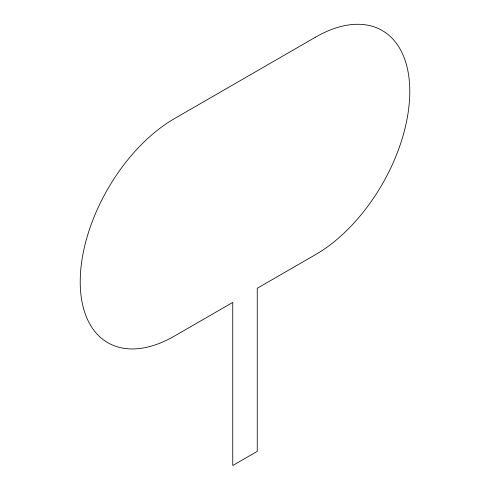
<?xml version="1.0" encoding="UTF-8"?>
<svg xmlns="http://www.w3.org/2000/svg" width="490" height="490" viewBox="0 0 490 490"><rect width="100%" height="100%" fill="white"/><g stroke="black" fill="none" stroke-linecap="round" stroke-linejoin="round"><path stroke-width="0.73" d="M315.621 37.118L174.379 118.66A133.164 76.881 -60 0 0 80.219 281.75A133.164 76.881 -60 0 0 174.379 336.115L232.756 302.41L232.756 465.5L257.244 451.363L257.244 288.273L315.621 254.567A133.164 76.881 -60 0 0 409.781 91.477A133.164 76.881 -60 0 0 315.621 37.118"/></g></svg>
